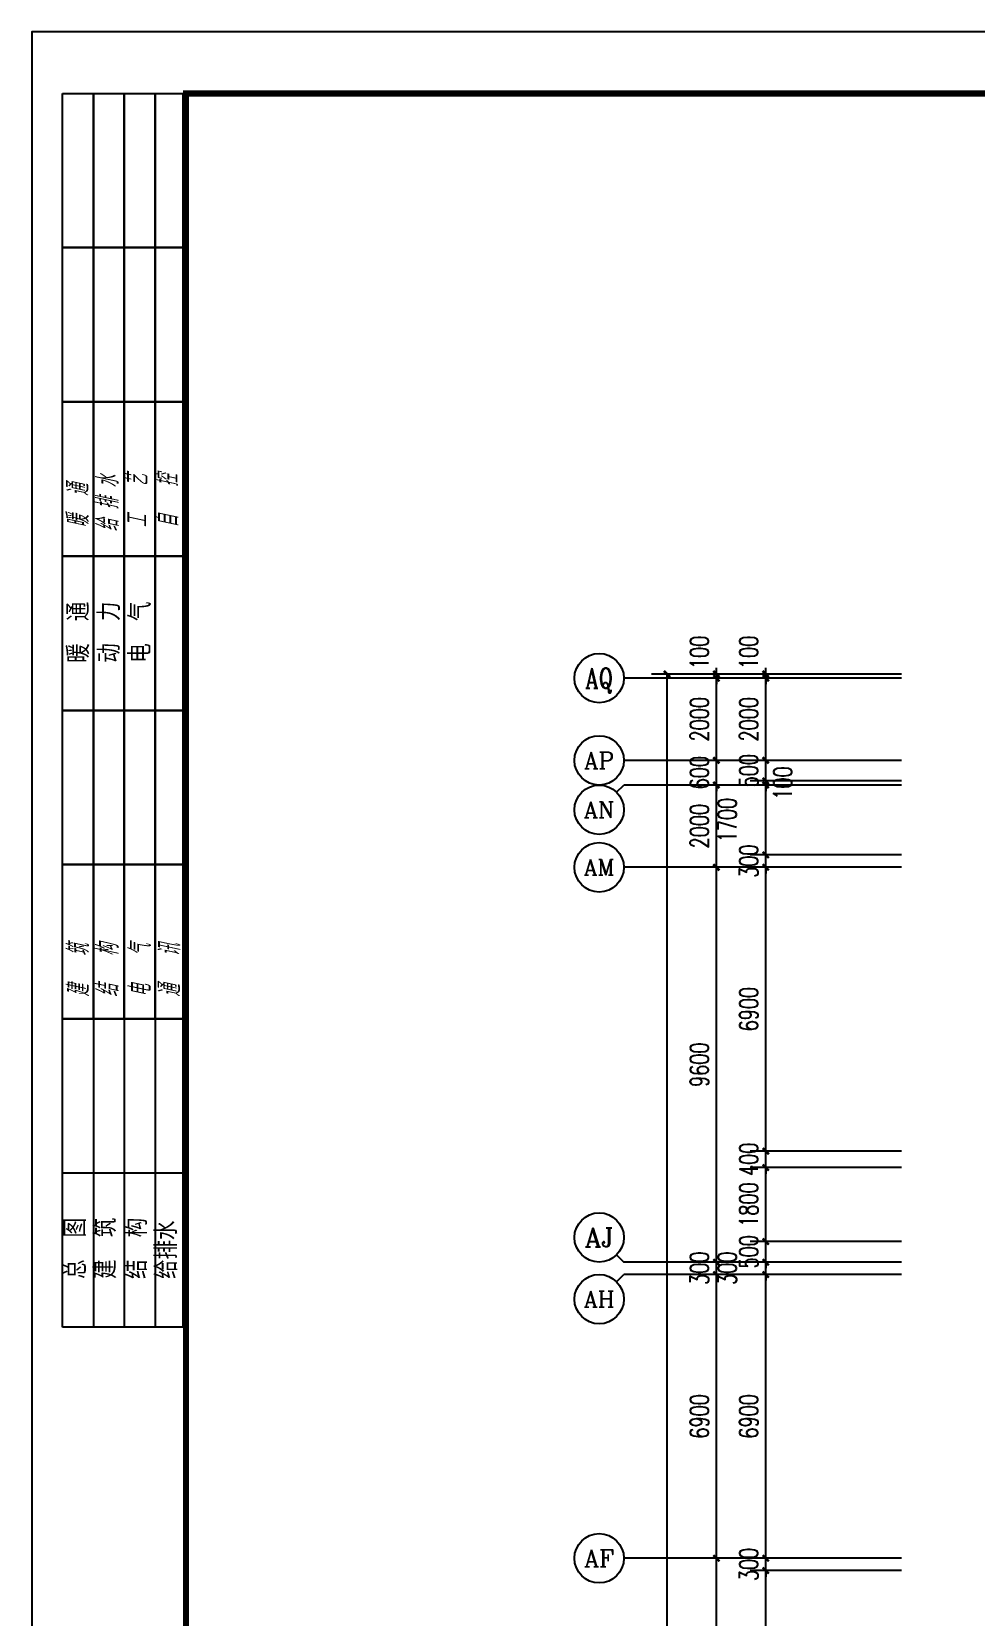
# Model space of a CAD drawing. Extents: x 1333527 to 1855755, y 1020844 to 1581249.
# Drawn here: x 1333527 to 1356491, y 1243536 to 1282088 of the extents above; entities that cross this region are included whole.
import ezdxf
from ezdxf.enums import TextEntityAlignment as Align

# ---------------------------------------------------------------- set-up
doc = ezdxf.new("R2010")
doc.units = 0
doc.header["$LTSCALE"] = 1000
doc.header["$PDSIZE"] = 5
doc.layers.add('1-建筑底图', color=8, linetype='Continuous', plot=False)
for name, color, linetype in [('AXIS_TEXT', 7, 'Continuous'), ('BTTK', 7, 'Continuous'), ('PUB_TITLE', 7, 'Continuous')]:
    doc.layers.add(name, color=color, linetype=linetype)
doc.styles.add('_TCH_AXIS', font='COMPLEX', dxfattribs={"bigfont": 'GBCBIG'})
doc.styles.add('_TCH_DIM_T3', font='SIMPLEX', dxfattribs={"width": 0.705882, "bigfont": 'GBCBIG'})
doc.styles.add('COMPLEX', font='COMPLEX')
doc.styles.add('HZ(TK)', font='geniso.shx', dxfattribs={"width": 0.9, "bigfont": 'hztxt.shx'})
doc.styles.get("Standard").update_dxf_attribs({"font": 'gbeitc.shx', "bigfont": 'gbcbig.shx'})
doc.dimstyles.new('_TCH_ARCH&&150', dxfattribs={"dimtxt": 446.25, "dimasz": 150, "dimexe": 375, "dimexo": 450, "dimgap": 189.375, "dimtad": 1, "dimdec": 0, "dimzin": 0, "dimdsep": 46, "dimtxsty": '_TCH_DIM_T3', "dimblk": 'ARCHTICK', "dimcen": 0.09, "dimclrt": 7, "dimazin": 2, "dimtfac": 1, "dimtdec": 0, "dimtix": 1, "dimtmove": 2, "dimatfit": 3, "dimfxl": 1, "dimtolj": 1, "dimtzin": 0, "dimarcsym": 0})

# ---------------------------------------------------------------- blocks, each defined once
blk = doc.blocks.new('$titleblk$00000095')
for p, q in [((-150, 20), (-150, 0)), ((-150, 20), (0, 20)), ((-125, 20), (-125, 0)), ((-100, 20), (-100, 0)), ((-75, 20), (-75, 0)), ((-75, 20), (-75, 0)), ((-50, 20), (-50, 0)), ((-25, 20), (-25, 0)), ((0, 20), (0, 0)), ((-150, 15), (-75, 15)), ((-75, 15), (0, 15)), ((-150, 10), (-75, 10)), ((-75, 10), (0, 10)), ((-150, 5), (-75, 5)), ((-75, 5), (0, 5))]:
    blk.add_line(p, q)
at = {"width": 0.8}
for s, p in [('建   筑', (-146.45, 15.65)), ('暖  通', (-70.35, 15.73)), ('结   构', (-146.45, 10.91)), ('给 排 水', (-71.03, 10.9)), ('电   气', (-146.45, 5.65)), ('工   艺', (-70.35, 6.13)), ('通   讯', (-146.45, 0.88)), ('自   控', (-70.35, 1.24))]:
    blk.add_text(s, height=3.509, dxfattribs=at).set_placement(p)
blk = doc.blocks.new('vhtemplate_2020年新竖式图框_A0')
at = {"layer": 'PUB_TITLE'}
for p, q in [((5, 631), (5, 831)), ((5, 831), (25, 831)), ((10, 831), (10, 631)), ((15, 831), (15, 631)), ((20, 831), (20, 631)), ((24.5, 831), (24.5, 631)), ((25, 831), (25, 631)), ((25, 806), (5, 806)), ((25, 781), (5, 781)), ((25, 756), (5, 756)), ((25, 731), (5, 731)), ((25, 706), (5, 706)), ((25, 681), (5, 681)), ((25, 656), (5, 656)), ((25, 631), (5, 631))]:
    blk.add_line(p, q, dxfattribs=at)
at = {"layer": 'PUB_TITLE', "color": 7}
blk.add_lwpolyline([(0, 0), (1189, 0), (1189, 841), (0, 841)], close=True, dxfattribs=at)
at = {"layer": 'PUB_TITLE', "const_width": 1}
blk.add_lwpolyline([(25, 10), (1179, 10), (1179, 831), (25, 831)], close=True, dxfattribs=at)
at = {"layer": 'BTTK', "color": 4, "style": 'HZ(TK)', "width": 0.9}
for tag, p in [('合作单位', (1144, 743.5)), ('建设单位', (1144, 209.5)), ('工程名称', (1144, 176.5)), ('子项名称', (1154, 160)), ('图纸名称', (1144, 141))]:
    blk.add_attdef(tag, text='', height=3.5, dxfattribs=at).set_placement(p, align=Align.MIDDLE_CENTER)
for tag, p in [('注册证书号', (1156.5, 309.01)), ('注册印章号', (1156.5, 301.01)), ('设计号', (1154, 193)), ('图别', (1137.75, 34)), ('图号', (1170.25, 34)), ('版本号', (1137.75, 26)), ('日期', (1170.25, 26))]:
    blk.add_attdef(tag, text='', height=3.5, dxfattribs=at).set_placement(p, align=Align.MIDDLE)
at = {"layer": 'PUB_TITLE', "style": 'HZ(TK)', "width": 0.9}
for s, p in [('暖  通', (9.32, 738.72)), ('动  力', (14.32, 738.72)), ('电  气', (19.32, 738.72)), ('总  图', (8.82, 638.84)), ('建  筑', (13.7, 638.84)), ('结  构', (18.7, 638.84)), ('给排水', (23.57, 638.84))]:
    blk.add_text(s, height=3.5, rotation=90, dxfattribs=at).set_placement(p)
blk = doc.blocks.new('_ArchTick')
at = {"color": 0, "linetype": 'ByBlock', "const_width": 0.4}
blk.add_lwpolyline([(-0.5, -0.5), (0.5, 0.5)], dxfattribs=at)
blk = doc.blocks.new('*D303')
at = {"layer": '1-建筑底图', "color": 0, "lineweight": -2, "transparency": 16777216}
for p, q in [((-4202, 67800), (-7877, 67800)), ((-7502, 62100), (-7502, 67800)), ((-4202, 62100), (-7877, 62100))]:
    blk.add_line(p, q, dxfattribs=at)
at = {"layer": 'Defpoints', "color": 0}
for p in [(-7502, 67800), (-3752, 67800), (-3752, 62100)]:
    blk.add_point(p, dxfattribs=at)
at = {"layer": '1-建筑底图', "color": 0, "lineweight": -2, "transparency": 16777216, "xscale": 150, "yscale": 150, "zscale": 150}
for p, rotation in [((-7502, 67800), 90), ((-7502, 62100), 270)]:
    blk.add_blockref('_ArchTick', p, dxfattribs=dict(at, rotation=rotation))
at = {"layer": '1-建筑底图', "color": 7, "transparency": 16777216, "insert": (-7914, 64950), "char_height": 446.2, "attachment_point": 5, "rotation": 90, "style": '_TCH_DIM_T3'}
blk.add_mtext('\\A1;5700', dxfattribs=at)
blk = doc.blocks.new('*D304')
at = {"layer": '1-建筑底图', "color": 0, "lineweight": -2, "transparency": 16777216}
for p, q in [((-7502, 68100), (-7502, 68250)), ((-4202, 68100), (-7877, 68100)), ((-7502, 67800), (-7502, 68100)), ((-4202, 67800), (-7877, 67800)), ((-7502, 67800), (-7502, 67650))]:
    blk.add_line(p, q, dxfattribs=at)
at = {"layer": 'Defpoints', "color": 0}
for p in [(-7502, 68100), (-3752, 68100), (-3752, 67800)]:
    blk.add_point(p, dxfattribs=at)
at = {"layer": '1-建筑底图', "color": 0, "lineweight": -2, "transparency": 16777216, "xscale": 150, "yscale": 150, "zscale": 150}
for p, rotation in [((-7502, 68100), 270), ((-7502, 67800), 90)]:
    blk.add_blockref('_ArchTick', p, dxfattribs=dict(at, rotation=rotation))
at = {"layer": '1-建筑底图', "color": 7, "transparency": 16777216, "insert": (-7914, 67950), "char_height": 446.2, "attachment_point": 5, "rotation": 90, "style": '_TCH_DIM_T3'}
blk.add_mtext('\\A1;300', dxfattribs=at)
blk = doc.blocks.new('*D305')
at = {"layer": '1-建筑底图', "color": 0, "lineweight": -2, "transparency": 16777216}
for p, q in [((-4202, 75000), (-7877, 75000)), ((-7502, 68100), (-7502, 75000)), ((-4202, 68100), (-7877, 68100))]:
    blk.add_line(p, q, dxfattribs=at)
at = {"layer": 'Defpoints', "color": 0}
for p in [(-7502, 75000), (-3752, 75000), (-3752, 68100)]:
    blk.add_point(p, dxfattribs=at)
at = {"layer": '1-建筑底图', "color": 0, "lineweight": -2, "transparency": 16777216, "xscale": 150, "yscale": 150, "zscale": 150}
for p, rotation in [((-7502, 75000), 90), ((-7502, 68100), 270)]:
    blk.add_blockref('_ArchTick', p, dxfattribs=dict(at, rotation=rotation))
at = {"layer": '1-建筑底图', "color": 7, "transparency": 16777216, "insert": (-7914, 71550), "char_height": 446.2, "attachment_point": 5, "rotation": 90, "style": '_TCH_DIM_T3'}
blk.add_mtext('\\A1;6900', dxfattribs=at)
blk = doc.blocks.new('*D306')
at = {"layer": '1-建筑底图', "color": 0, "lineweight": -2, "transparency": 16777216}
for p, q in [((-4202, 75300), (-7877, 75300)), ((-7502, 75300), (-7502, 75450)), ((-7502, 75000), (-7502, 75300)), ((-4202, 75000), (-7877, 75000)), ((-7502, 75000), (-7502, 74850))]:
    blk.add_line(p, q, dxfattribs=at)
at = {"layer": 'Defpoints', "color": 0}
for p in [(-7502, 75300), (-3752, 75300), (-3752, 75000)]:
    blk.add_point(p, dxfattribs=at)
at = {"layer": '1-建筑底图', "color": 0, "lineweight": -2, "transparency": 16777216, "xscale": 150, "yscale": 150, "zscale": 150}
for p, rotation in [((-7502, 75300), 270), ((-7502, 75000), 90)]:
    blk.add_blockref('_ArchTick', p, dxfattribs=dict(at, rotation=rotation))
at = {"layer": '1-建筑底图', "color": 7, "transparency": 16777216, "insert": (-8439, 75150), "char_height": 446.2, "attachment_point": 5, "rotation": 90, "style": '_TCH_DIM_T3'}
blk.add_mtext('\\A1;300', dxfattribs=at)
blk = doc.blocks.new('*D307')
at = {"layer": '1-建筑底图', "color": 0, "lineweight": -2, "transparency": 16777216}
for p, q in [((-7502, 75800), (-7502, 75950)), ((-4202, 75800), (-7877, 75800)), ((-7502, 75300), (-7502, 75800)), ((-4202, 75300), (-7877, 75300)), ((-7502, 75300), (-7502, 75150))]:
    blk.add_line(p, q, dxfattribs=at)
at = {"layer": 'Defpoints', "color": 0}
for p in [(-7502, 75800), (-3752, 75800), (-3752, 75300)]:
    blk.add_point(p, dxfattribs=at)
at = {"layer": '1-建筑底图', "color": 0, "lineweight": -2, "transparency": 16777216, "xscale": 150, "yscale": 150, "zscale": 150}
for p, rotation in [((-7502, 75800), 270), ((-7502, 75300), 90)]:
    blk.add_blockref('_ArchTick', p, dxfattribs=dict(at, rotation=rotation))
at = {"layer": '1-建筑底图', "color": 7, "transparency": 16777216, "insert": (-7914, 75550), "char_height": 446.2, "attachment_point": 5, "rotation": 90, "style": '_TCH_DIM_T3'}
blk.add_mtext('\\A1;500', dxfattribs=at)
blk = doc.blocks.new('*D308')
at = {"layer": '1-建筑底图', "color": 0, "lineweight": -2, "transparency": 16777216}
for p, q in [((-4202, 77600), (-7877, 77600)), ((-7502, 75800), (-7502, 77600)), ((-4202, 75800), (-7877, 75800))]:
    blk.add_line(p, q, dxfattribs=at)
at = {"layer": 'Defpoints', "color": 0}
for p in [(-7502, 77600), (-3752, 77600), (-3752, 75800)]:
    blk.add_point(p, dxfattribs=at)
at = {"layer": '1-建筑底图', "color": 0, "lineweight": -2, "transparency": 16777216, "xscale": 150, "yscale": 150, "zscale": 150}
for p, rotation in [((-7502, 77600), 90), ((-7502, 75800), 270)]:
    blk.add_blockref('_ArchTick', p, dxfattribs=dict(at, rotation=rotation))
at = {"layer": '1-建筑底图', "color": 7, "transparency": 16777216, "insert": (-7914, 76700), "char_height": 446.2, "attachment_point": 5, "rotation": 90, "style": '_TCH_DIM_T3'}
blk.add_mtext('\\A1;1800', dxfattribs=at)
blk = doc.blocks.new('*D309')
at = {"layer": '1-建筑底图', "color": 0, "lineweight": -2, "transparency": 16777216}
for p, q in [((-4202, 78000), (-7877, 78000)), ((-7502, 78000), (-7502, 78150)), ((-7502, 77600), (-7502, 78000)), ((-4202, 77600), (-7877, 77600)), ((-7502, 77600), (-7502, 77450))]:
    blk.add_line(p, q, dxfattribs=at)
at = {"layer": 'Defpoints', "color": 0}
for p in [(-7502, 78000), (-3752, 78000), (-3752, 77600)]:
    blk.add_point(p, dxfattribs=at)
at = {"layer": '1-建筑底图', "color": 0, "lineweight": -2, "transparency": 16777216, "xscale": 150, "yscale": 150, "zscale": 150}
for p, rotation in [((-7502, 78000), 270), ((-7502, 77600), 90)]:
    blk.add_blockref('_ArchTick', p, dxfattribs=dict(at, rotation=rotation))
at = {"layer": '1-建筑底图', "color": 7, "transparency": 16777216, "insert": (-7914, 77800), "char_height": 446.2, "attachment_point": 5, "rotation": 90, "style": '_TCH_DIM_T3'}
blk.add_mtext('\\A1;400', dxfattribs=at)
blk = doc.blocks.new('*D310')
at = {"layer": '1-建筑底图', "color": 0, "lineweight": -2, "transparency": 16777216}
for p, q in [((-4202, 84900), (-7877, 84900)), ((-7502, 78000), (-7502, 84900)), ((-4202, 78000), (-7877, 78000))]:
    blk.add_line(p, q, dxfattribs=at)
at = {"layer": 'Defpoints', "color": 0}
for p in [(-7502, 84900), (-3752, 84900), (-3752, 78000)]:
    blk.add_point(p, dxfattribs=at)
at = {"layer": '1-建筑底图', "color": 0, "lineweight": -2, "transparency": 16777216, "xscale": 150, "yscale": 150, "zscale": 150}
for p, rotation in [((-7502, 84900), 90), ((-7502, 78000), 270)]:
    blk.add_blockref('_ArchTick', p, dxfattribs=dict(at, rotation=rotation))
at = {"layer": '1-建筑底图', "color": 7, "transparency": 16777216, "insert": (-7914, 81450), "char_height": 446.2, "attachment_point": 5, "rotation": 90, "style": '_TCH_DIM_T3'}
blk.add_mtext('\\A1;6900', dxfattribs=at)
blk = doc.blocks.new('*D311')
at = {"layer": '1-建筑底图', "color": 0, "lineweight": -2, "transparency": 16777216}
for p, q in [((-7502, 85200), (-7502, 85350)), ((-4202, 85200), (-7877, 85200)), ((-4202, 84900), (-7877, 84900)), ((-7502, 84900), (-7502, 85200)), ((-7502, 84900), (-7502, 84750))]:
    blk.add_line(p, q, dxfattribs=at)
at = {"layer": 'Defpoints', "color": 0}
for p in [(-7502, 85200), (-3752, 85200), (-3752, 84900)]:
    blk.add_point(p, dxfattribs=at)
at = {"layer": '1-建筑底图', "color": 0, "lineweight": -2, "transparency": 16777216, "xscale": 150, "yscale": 150, "zscale": 150}
for p, rotation in [((-7502, 85200), 270), ((-7502, 84900), 90)]:
    blk.add_blockref('_ArchTick', p, dxfattribs=dict(at, rotation=rotation))
at = {"layer": '1-建筑底图', "color": 7, "transparency": 16777216, "insert": (-7914, 85050), "char_height": 446.2, "attachment_point": 5, "rotation": 90, "style": '_TCH_DIM_T3'}
blk.add_mtext('\\A1;300', dxfattribs=at)
blk = doc.blocks.new('*D312')
at = {"layer": '1-建筑底图', "color": 0, "lineweight": -2, "transparency": 16777216}
for p, q in [((-4202, 86900), (-7877, 86900)), ((-7502, 85200), (-7502, 86900)), ((-4202, 85200), (-7877, 85200))]:
    blk.add_line(p, q, dxfattribs=at)
at = {"layer": 'Defpoints', "color": 0}
for p in [(-7502, 86900), (-3752, 86900), (-3752, 85200)]:
    blk.add_point(p, dxfattribs=at)
at = {"layer": '1-建筑底图', "color": 0, "lineweight": -2, "transparency": 16777216, "xscale": 150, "yscale": 150, "zscale": 150}
for p, rotation in [((-7502, 86900), 90), ((-7502, 85200), 270)]:
    blk.add_blockref('_ArchTick', p, dxfattribs=dict(at, rotation=rotation))
at = {"layer": '1-建筑底图', "color": 7, "transparency": 16777216, "insert": (-8439, 86050), "char_height": 446.2, "attachment_point": 5, "rotation": 90, "style": '_TCH_DIM_T3'}
blk.add_mtext('\\A1;1700', dxfattribs=at)
blk = doc.blocks.new('*D313')
at = {"layer": '1-建筑底图', "color": 0, "lineweight": -2, "transparency": 16777216}
for p, q in [((-7502, 87000), (-7502, 87150)), ((-4202, 87000), (-7877, 87000)), ((-4202, 86900), (-7877, 86900)), ((-7502, 86900), (-7502, 87000)), ((-7502, 86900), (-7502, 86750))]:
    blk.add_line(p, q, dxfattribs=at)
at = {"layer": 'Defpoints', "color": 0}
for p in [(-7502, 87000), (-3752, 87000), (-3752, 86900)]:
    blk.add_point(p, dxfattribs=at)
at = {"layer": '1-建筑底图', "color": 0, "lineweight": -2, "transparency": 16777216, "xscale": 150, "yscale": 150, "zscale": 150}
for p, rotation in [((-7502, 87000), 270), ((-7502, 86900), 90)]:
    blk.add_blockref('_ArchTick', p, dxfattribs=dict(at, rotation=rotation))
at = {"layer": '1-建筑底图', "color": 7, "transparency": 16777216, "insert": (-7089, 86950), "char_height": 446.2, "attachment_point": 5, "rotation": 90, "style": '_TCH_DIM_T3'}
blk.add_mtext('\\A1;100', dxfattribs=at)
blk = doc.blocks.new('*D314')
at = {"layer": '1-建筑底图', "color": 0, "lineweight": -2, "transparency": 16777216}
for p, q in [((-7502, 87500), (-7502, 87650)), ((-4202, 87500), (-7877, 87500)), ((-7502, 87000), (-7502, 87500)), ((-4202, 87000), (-7877, 87000)), ((-7502, 87000), (-7502, 86850))]:
    blk.add_line(p, q, dxfattribs=at)
at = {"layer": 'Defpoints', "color": 0}
for p in [(-7502, 87500), (-3752, 87500), (-3752, 87000)]:
    blk.add_point(p, dxfattribs=at)
at = {"layer": '1-建筑底图', "color": 0, "lineweight": -2, "transparency": 16777216, "xscale": 150, "yscale": 150, "zscale": 150}
for p, rotation in [((-7502, 87500), 270), ((-7502, 87000), 90)]:
    blk.add_blockref('_ArchTick', p, dxfattribs=dict(at, rotation=rotation))
at = {"layer": '1-建筑底图', "color": 7, "transparency": 16777216, "insert": (-7914, 87250), "char_height": 446.2, "attachment_point": 5, "rotation": 90, "style": '_TCH_DIM_T3'}
blk.add_mtext('\\A1;500', dxfattribs=at)
blk = doc.blocks.new('*D315')
at = {"layer": '1-建筑底图', "color": 0, "lineweight": -2, "transparency": 16777216}
for p, q in [((-4202, 89500), (-7877, 89500)), ((-7502, 87500), (-7502, 89500)), ((-4202, 87500), (-7877, 87500))]:
    blk.add_line(p, q, dxfattribs=at)
at = {"layer": 'Defpoints', "color": 0}
for p in [(-7502, 89500), (-3752, 89500), (-3752, 87500)]:
    blk.add_point(p, dxfattribs=at)
at = {"layer": '1-建筑底图', "color": 0, "lineweight": -2, "transparency": 16777216, "xscale": 150, "yscale": 150, "zscale": 150}
for p, rotation in [((-7502, 89500), 90), ((-7502, 87500), 270)]:
    blk.add_blockref('_ArchTick', p, dxfattribs=dict(at, rotation=rotation))
at = {"layer": '1-建筑底图', "color": 7, "transparency": 16777216, "insert": (-7914, 88500), "char_height": 446.2, "attachment_point": 5, "rotation": 90, "style": '_TCH_DIM_T3'}
blk.add_mtext('\\A1;2000', dxfattribs=at)
blk = doc.blocks.new('*D316')
at = {"layer": '1-建筑底图', "color": 0, "lineweight": -2, "transparency": 16777216}
for p, q in [((-4202, 89600), (-7877, 89600)), ((-4202, 89500), (-7877, 89500)), ((-7502, 89600), (-7502, 89750)), ((-7502, 89500), (-7502, 89600)), ((-7502, 89500), (-7502, 89350))]:
    blk.add_line(p, q, dxfattribs=at)
at = {"layer": 'Defpoints', "color": 0}
for p in [(-7502, 89600), (-3752, 89600), (-3752, 89500)]:
    blk.add_point(p, dxfattribs=at)
at = {"layer": '1-建筑底图', "color": 0, "lineweight": -2, "transparency": 16777216, "xscale": 150, "yscale": 150, "zscale": 150}
for p, rotation in [((-7502, 89600), 270), ((-7502, 89500), 90)]:
    blk.add_blockref('_ArchTick', p, dxfattribs=dict(at, rotation=rotation))
at = {"layer": '1-建筑底图', "color": 7, "transparency": 16777216, "insert": (-7914, 90125), "char_height": 446.2, "attachment_point": 5, "rotation": 90, "style": '_TCH_DIM_T3'}
blk.add_mtext('\\A1;100', dxfattribs=at)
blk = doc.blocks.new('*D413')
at = {"layer": '1-建筑底图', "color": 0, "lineweight": -2, "transparency": 16777216}
for p, q in [((-5402, 68100), (-9077, 68100)), ((-8702, 61800), (-8702, 68100)), ((-5402, 61800), (-9077, 61800))]:
    blk.add_line(p, q, dxfattribs=at)
at = {"layer": 'Defpoints', "color": 0}
for p in [(-8702, 68100), (-4952, 68100), (-4952, 61800)]:
    blk.add_point(p, dxfattribs=at)
at = {"layer": '1-建筑底图', "color": 0, "lineweight": -2, "transparency": 16777216, "xscale": 150, "yscale": 150, "zscale": 150}
for p, rotation in [((-8702, 68100), 90), ((-8702, 61800), 270)]:
    blk.add_blockref('_ArchTick', p, dxfattribs=dict(at, rotation=rotation))
at = {"layer": '1-建筑底图', "color": 7, "transparency": 16777216, "insert": (-9114, 64950), "char_height": 446.2, "attachment_point": 5, "rotation": 90, "style": '_TCH_DIM_T3'}
blk.add_mtext('\\A1;6300', dxfattribs=at)
blk = doc.blocks.new('*D414')
at = {"layer": '1-建筑底图', "color": 0, "lineweight": -2, "transparency": 16777216}
for p, q in [((-5402, 75000), (-9077, 75000)), ((-8702, 68100), (-8702, 75000)), ((-5402, 68100), (-9077, 68100))]:
    blk.add_line(p, q, dxfattribs=at)
at = {"layer": 'Defpoints', "color": 0}
for p in [(-8702, 75000), (-4952, 75000), (-4952, 68100)]:
    blk.add_point(p, dxfattribs=at)
at = {"layer": '1-建筑底图', "color": 0, "lineweight": -2, "transparency": 16777216, "xscale": 150, "yscale": 150, "zscale": 150}
for p, rotation in [((-8702, 75000), 90), ((-8702, 68100), 270)]:
    blk.add_blockref('_ArchTick', p, dxfattribs=dict(at, rotation=rotation))
at = {"layer": '1-建筑底图', "color": 7, "transparency": 16777216, "insert": (-9114, 71550), "char_height": 446.2, "attachment_point": 5, "rotation": 90, "style": '_TCH_DIM_T3'}
blk.add_mtext('\\A1;6900', dxfattribs=at)
blk = doc.blocks.new('*D415')
at = {"layer": '1-建筑底图', "color": 0, "lineweight": -2, "transparency": 16777216}
for p, q in [((-5402, 75300), (-9077, 75300)), ((-8702, 75300), (-8702, 75450)), ((-8702, 75000), (-8702, 75300)), ((-5402, 75000), (-9077, 75000)), ((-8702, 75000), (-8702, 74850))]:
    blk.add_line(p, q, dxfattribs=at)
at = {"layer": 'Defpoints', "color": 0}
for p in [(-8702, 75300), (-4952, 75300), (-4952, 75000)]:
    blk.add_point(p, dxfattribs=at)
at = {"layer": '1-建筑底图', "color": 0, "lineweight": -2, "transparency": 16777216, "xscale": 150, "yscale": 150, "zscale": 150}
for p, rotation in [((-8702, 75300), 270), ((-8702, 75000), 90)]:
    blk.add_blockref('_ArchTick', p, dxfattribs=dict(at, rotation=rotation))
at = {"layer": '1-建筑底图', "color": 7, "transparency": 16777216, "insert": (-9114, 75150), "char_height": 446.2, "attachment_point": 5, "rotation": 90, "style": '_TCH_DIM_T3'}
blk.add_mtext('\\A1;300', dxfattribs=at)
blk = doc.blocks.new('*D416')
at = {"layer": '1-建筑底图', "color": 0, "lineweight": -2, "transparency": 16777216}
for p, q in [((-5402, 84900), (-9077, 84900)), ((-8702, 75300), (-8702, 84900)), ((-5402, 75300), (-9077, 75300))]:
    blk.add_line(p, q, dxfattribs=at)
at = {"layer": 'Defpoints', "color": 0}
for p in [(-8702, 84900), (-4952, 84900), (-4952, 75300)]:
    blk.add_point(p, dxfattribs=at)
at = {"layer": '1-建筑底图', "color": 0, "lineweight": -2, "transparency": 16777216, "xscale": 150, "yscale": 150, "zscale": 150}
for p, rotation in [((-8702, 84900), 90), ((-8702, 75300), 270)]:
    blk.add_blockref('_ArchTick', p, dxfattribs=dict(at, rotation=rotation))
at = {"layer": '1-建筑底图', "color": 7, "transparency": 16777216, "insert": (-9114, 80100), "char_height": 446.2, "attachment_point": 5, "rotation": 90, "style": '_TCH_DIM_T3'}
blk.add_mtext('\\A1;9600', dxfattribs=at)
blk = doc.blocks.new('*D417')
at = {"layer": '1-建筑底图', "color": 0, "lineweight": -2, "transparency": 16777216}
for p, q in [((-5402, 86900), (-9077, 86900)), ((-8702, 84900), (-8702, 86900)), ((-5402, 84900), (-9077, 84900))]:
    blk.add_line(p, q, dxfattribs=at)
at = {"layer": 'Defpoints', "color": 0}
for p in [(-8702, 86900), (-4952, 86900), (-4952, 84900)]:
    blk.add_point(p, dxfattribs=at)
at = {"layer": '1-建筑底图', "color": 0, "lineweight": -2, "transparency": 16777216, "xscale": 150, "yscale": 150, "zscale": 150}
for p, rotation in [((-8702, 86900), 90), ((-8702, 84900), 270)]:
    blk.add_blockref('_ArchTick', p, dxfattribs=dict(at, rotation=rotation))
at = {"layer": '1-建筑底图', "color": 7, "transparency": 16777216, "insert": (-9114, 85900), "char_height": 446.2, "attachment_point": 5, "rotation": 90, "style": '_TCH_DIM_T3'}
blk.add_mtext('\\A1;2000', dxfattribs=at)
blk = doc.blocks.new('*D418')
at = {"layer": '1-建筑底图', "color": 0, "lineweight": -2, "transparency": 16777216}
for p, q in [((-8702, 87500), (-8702, 87650)), ((-5402, 87500), (-9077, 87500)), ((-8702, 86900), (-8702, 87500)), ((-5402, 86900), (-9077, 86900)), ((-8702, 86900), (-8702, 86750))]:
    blk.add_line(p, q, dxfattribs=at)
at = {"layer": 'Defpoints', "color": 0}
for p in [(-8702, 87500), (-4952, 87500), (-4952, 86900)]:
    blk.add_point(p, dxfattribs=at)
at = {"layer": '1-建筑底图', "color": 0, "lineweight": -2, "transparency": 16777216, "xscale": 150, "yscale": 150, "zscale": 150}
for p, rotation in [((-8702, 87500), 270), ((-8702, 86900), 90)]:
    blk.add_blockref('_ArchTick', p, dxfattribs=dict(at, rotation=rotation))
at = {"layer": '1-建筑底图', "color": 7, "transparency": 16777216, "insert": (-9114, 87200), "char_height": 446.2, "attachment_point": 5, "rotation": 90, "style": '_TCH_DIM_T3'}
blk.add_mtext('\\A1;600', dxfattribs=at)
blk = doc.blocks.new('*D419')
at = {"layer": '1-建筑底图', "color": 0, "lineweight": -2, "transparency": 16777216}
for p, q in [((-5402, 89500), (-9077, 89500)), ((-8702, 87500), (-8702, 89500)), ((-5402, 87500), (-9077, 87500))]:
    blk.add_line(p, q, dxfattribs=at)
at = {"layer": 'Defpoints', "color": 0}
for p in [(-8702, 89500), (-4952, 89500), (-4952, 87500)]:
    blk.add_point(p, dxfattribs=at)
at = {"layer": '1-建筑底图', "color": 0, "lineweight": -2, "transparency": 16777216, "xscale": 150, "yscale": 150, "zscale": 150}
for p, rotation in [((-8702, 89500), 90), ((-8702, 87500), 270)]:
    blk.add_blockref('_ArchTick', p, dxfattribs=dict(at, rotation=rotation))
at = {"layer": '1-建筑底图', "color": 7, "transparency": 16777216, "insert": (-9114, 88500), "char_height": 446.2, "attachment_point": 5, "rotation": 90, "style": '_TCH_DIM_T3'}
blk.add_mtext('\\A1;2000', dxfattribs=at)
blk = doc.blocks.new('*D420')
at = {"layer": '1-建筑底图', "color": 0, "lineweight": -2, "transparency": 16777216}
for p, q in [((-5402, 89600), (-9077, 89600)), ((-5402, 89500), (-9077, 89500)), ((-8702, 89600), (-8702, 89750)), ((-8702, 89500), (-8702, 89600)), ((-8702, 89500), (-8702, 89350))]:
    blk.add_line(p, q, dxfattribs=at)
at = {"layer": 'Defpoints', "color": 0}
for p in [(-8702, 89600), (-4952, 89600), (-4952, 89500)]:
    blk.add_point(p, dxfattribs=at)
at = {"layer": '1-建筑底图', "color": 0, "lineweight": -2, "transparency": 16777216, "xscale": 150, "yscale": 150, "zscale": 150}
for p, rotation in [((-8702, 89600), 270), ((-8702, 89500), 90)]:
    blk.add_blockref('_ArchTick', p, dxfattribs=dict(at, rotation=rotation))
at = {"layer": '1-建筑底图', "color": 7, "transparency": 16777216, "insert": (-9114, 90125), "char_height": 446.2, "attachment_point": 5, "rotation": 90, "style": '_TCH_DIM_T3'}
blk.add_mtext('\\A1;100', dxfattribs=at)
blk = doc.blocks.new('*D421')
at = {"layer": '1-建筑底图', "color": 0, "lineweight": -2, "transparency": 16777216}
for p, q in [((-5402, 89600), (-10277, 89600)), ((-9902, -800), (-9902, 89600)), ((-5402, -800), (-10277, -800))]:
    blk.add_line(p, q, dxfattribs=at)
at = {"layer": 'Defpoints', "color": 0}
for p in [(-9902, 89600), (-4952, 89600), (-4952, -800)]:
    blk.add_point(p, dxfattribs=at)
at = {"layer": '1-建筑底图', "color": 0, "lineweight": -2, "transparency": 16777216, "xscale": 150, "yscale": 150, "zscale": 150}
for p, rotation in [((-9902, 89600), 90), ((-9902, -800), 270)]:
    blk.add_blockref('_ArchTick', p, dxfattribs=dict(at, rotation=rotation))
at = {"layer": '1-建筑底图', "color": 7, "transparency": 16777216, "insert": (-10314, 44400), "char_height": 446.2, "attachment_point": 5, "rotation": 90, "style": '_TCH_DIM_T3'}
blk.add_mtext('\\A1;90400', dxfattribs=at)
blk = doc.blocks.new('_AXISO')
blk.add_circle((0, 0), 0.5)
at = {"layer": 'AXIS_TEXT', "style": 'COMPLEX', "width": 1.041667}
blk.add_attdef('A', text='', height=0.56, dxfattribs=at).set_placement((-0.25, -0.28), (0.25, -0.28), align=Align.FIT)
blk = doc.blocks.new('1-一层建筑底图')
at = {"layer": '1-建筑底图', "color": 8}
for p, q in [((-4951.8, 89500), (-10951.8, 89500)), ((-4951.8, 87500), (-10951.8, 87500)), ((-11127.5, 86724.3), (-10951.8, 86900)), ((-4951.8, 86900), (-10951.8, 86900)), ((-4951.8, 84900), (-10951.8, 84900)), ((-11127.5, 75475.7), (-10951.8, 75300)), ((-4951.8, 75300), (-10951.8, 75300)), ((-11127.5, 74824.3), (-10951.8, 75000)), ((-4951.8, 75000), (-10951.8, 75000)), ((-4951.8, 68100), (-10951.8, 68100))]:
    blk.add_line(p, q, dxfattribs=at)
ref = blk.add_blockref('_AXISO', (-11551.8, 89500), dxfattribs=dict(at, xscale=1200, yscale=1200, zscale=1200))
ref.add_attrib('A', 'AQ', dxfattribs={"layer": 'AXIS_TEXT', "height": 482.95, "style": '_TCH_AXIS', "width": 0.807692}).set_placement((-11895.4, 89258.5), (-11208.2, 89258.5), align=Align.FIT)
ref = blk.add_blockref('_AXISO', (-11551.8, 87500), dxfattribs=dict(at, xscale=1200, yscale=1200, zscale=1200))
ref.add_attrib('A', 'AP', dxfattribs={"layer": 'AXIS_TEXT', "height": 406.3, "style": '_TCH_AXIS'}).set_placement((-11919.4, 87296.9), (-11184.2, 87296.9), align=Align.FIT)
ref = blk.add_blockref('_AXISO', (-11551.8, 86300), dxfattribs=dict(at, xscale=1200, yscale=1200, zscale=1200))
ref.add_attrib('A', 'AN', dxfattribs={"layer": 'AXIS_TEXT', "height": 390.46, "style": '_TCH_AXIS'}).set_placement((-11923.7, 86104.8), (-11179.9, 86104.8), align=Align.FIT)
ref = blk.add_blockref('_AXISO', (-11551.8, 84900), dxfattribs=dict(at, xscale=1200, yscale=1200, zscale=1200))
ref.add_attrib('A', 'AM', dxfattribs={"layer": 'AXIS_TEXT', "height": 375.66, "style": '_TCH_AXIS'}).set_placement((-11927.5, 84712.2), (-11176.1, 84712.2), align=Align.FIT)
ref = blk.add_blockref('_AXISO', (-11551.8, 75900), dxfattribs=dict(at, xscale=1200, yscale=1200, zscale=1200))
ref.add_attrib('A', 'AJ', dxfattribs={"layer": 'AXIS_TEXT', "height": 460.87, "style": '_TCH_AXIS'}).set_placement((-11902.9, 75669.6), (-11200.7, 75669.6), align=Align.FIT)
ref = blk.add_blockref('_AXISO', (-11551.8, 74400), dxfattribs=dict(at, xscale=1200, yscale=1200, zscale=1200))
ref.add_attrib('A', 'AH', dxfattribs={"layer": 'AXIS_TEXT', "height": 382.94, "style": '_TCH_AXIS'}).set_placement((-11925.6, 74208.5), (-11178, 74208.5), align=Align.FIT)
ref = blk.add_blockref('_AXISO', (-11551.8, 68100), dxfattribs=dict(at, xscale=1200, yscale=1200, zscale=1200))
ref.add_attrib('A', 'AF', dxfattribs={"layer": 'AXIS_TEXT', "height": 414.63, "style": '_TCH_AXIS'}).set_placement((-11917.1, 67892.7), (-11186.5, 67892.7), align=Align.FIT)
for base, p1, p2, picture, middle in [((-8701.8, 89600), (-4951.8, 89500), (-4951.8, 89600), '*D420', (-9114.3, 90125)), ((-7501.8, 89600), (-3751.8, 89500), (-3751.8, 89600), '*D316', (-7914.3, 90125)), ((-7501.8, 87000), (-3751.8, 86900), (-3751.8, 87000), '*D313', (-7089.3, 86950)), ((-7501.8, 86900), (-3751.8, 85200), (-3751.8, 86900), '*D312', (-8439.3, 86050)), ((-7501.8, 75300), (-3751.8, 75000), (-3751.8, 75300), '*D306', (-8439.3, 75150))]:
    dim = blk.add_linear_dim(base=base, p1=p1, p2=p2, angle=90, dimstyle='_TCH_ARCH&&150', dxfattribs=at)
    dim.commit()
    dim.dimension.update_dxf_attribs({"geometry": picture, "text_midpoint": middle, "dimtype": 161})
for p1, p2, distance, picture, middle in [((-4951.8, -800), (-4951.8, 89600), 4950, '*D421', (-10314.3, 44400)), ((-4951.8, 87500), (-4951.8, 89500), 3750, '*D419', (-9114.3, 88500)), ((-3751.8, 87500), (-3751.8, 89500), 3750, '*D315', (-7914.3, 88500)), ((-4951.8, 86900), (-4951.8, 87500), 3750, '*D418', (-9114.3, 87200)), ((-3751.8, 87000), (-3751.8, 87500), 3750, '*D314', (-7914.3, 87250)), ((-4951.8, 84900), (-4951.8, 86900), 3750, '*D417', (-9114.3, 85900)), ((-3751.8, 84900), (-3751.8, 85200), 3750, '*D311', (-7914.3, 85050)), ((-4951.8, 75300), (-4951.8, 84900), 3750, '*D416', (-9114.3, 80100)), ((-3751.8, 78000), (-3751.8, 84900), 3750, '*D310', (-7914.3, 81450)), ((-3751.8, 77600), (-3751.8, 78000), 3750, '*D309', (-7914.3, 77800)), ((-3751.8, 75800), (-3751.8, 77600), 3750, '*D308', (-7914.3, 76700)), ((-3751.8, 75300), (-3751.8, 75800), 3750, '*D307', (-7914.3, 75550)), ((-4951.8, 75000), (-4951.8, 75300), 3750, '*D415', (-9114.3, 75150)), ((-4951.8, 68100), (-4951.8, 75000), 3750, '*D414', (-9114.3, 71550)), ((-3751.8, 68100), (-3751.8, 75000), 3750, '*D305', (-7914.3, 71550)), ((-3751.8, 67800), (-3751.8, 68100), 3750, '*D304', (-7914.3, 67950)), ((-4951.8, 61800), (-4951.8, 68100), 3750, '*D413', (-9114.3, 64950)), ((-3751.8, 62100), (-3751.8, 67800), 3750, '*D303', (-7914.3, 64950))]:
    dim = blk.add_aligned_dim(p1=p1, p2=p2, distance=distance, dimstyle='_TCH_ARCH&&150', dxfattribs=at)
    dim.commit()
    dim.dimension.update_dxf_attribs({"geometry": picture, "text_midpoint": middle})

msp = doc.modelspace()

# ---------------------------------------------------------------- linework, layer by layer
at = {"layer": 'PUB_TITLE'}
msp.add_lwpolyline([(1333527, 1155938), (1511877, 1155938), (1511877, 1282088), (1333527, 1282088)], close=True, dxfattribs=at)
at = {"layer": 'PUB_TITLE', "const_width": 150}
msp.add_lwpolyline([(1337277, 1157438), (1510377, 1157438), (1510377, 1280588), (1337277, 1280588)], close=True, dxfattribs=at)

# ---------------------------------------------------------------- block references
at = {"xscale": 150, "yscale": 150, "zscale": 150}
msp.add_blockref('vhtemplate_2020年新竖式图框_A0', (1333527, 1155938), dxfattribs=at)
at = {"layer": '1-建筑底图'}
msp.add_blockref('1-一层建筑底图', (1358874, 1176871), dxfattribs=at)
at = {"layer": 'PUB_TITLE', "xscale": 150, "yscale": 150, "zscale": 150, "rotation": 90}
msp.add_blockref('$titleblk$00000095', (1337277, 1280588), dxfattribs=at)

doc.saveas('drawing.dxf')
